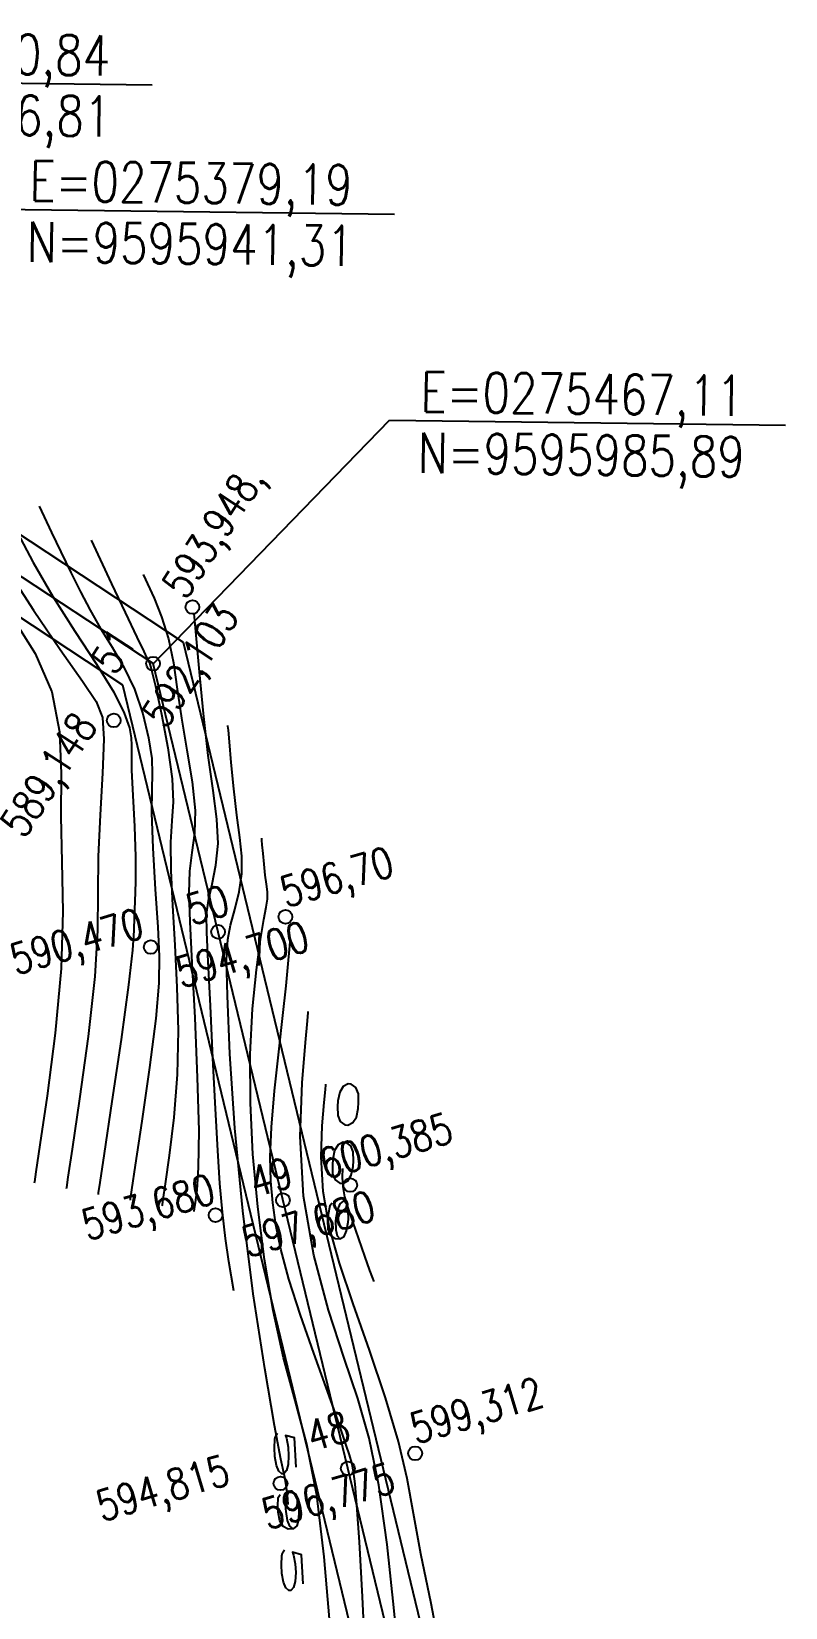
# Model space of a CAD drawing. Header units: millimetres. Extents: x 276147 to 291056, y 9594849 to 9609891.
# Drawn here: x 283682.9 to 283737.5, y 9603504.8 to 9603619.1 of the extents above; entities that cross this region are included whole.
import ezdxf
from ezdxf.enums import TextEntityAlignment as Align

# ---------------------------------------------------------------- set-up
doc = ezdxf.new("R2010")
doc.units = ezdxf.units.MM
doc.header["$LTSCALE"] = 10
doc.linetypes.add('CONTINUO', pattern=[0])
for name, color, linetype in [('Curvas mestras', 30, 'Continuous'), ('Curvas simples', 9, 'Continuous'), ('Curvas texto', 2, 'Continuous'), ('LINHA02', 8, 'Continuous'), ('TEXTO-PAPEL', 7, 'Continuous'), ('TEXTO02', 3, 'Continuous'), ('Top_malha_coord', 8, 'Continuous')]:
    doc.layers.add(name, color=color, linetype=linetype)
doc.styles.add('ROMANS', font='romans.shx', dxfattribs={"width": 0.8, "height": 4})
doc.styles.add('SIMPLEX', font='simplex', dxfattribs={"height": 0.2})

# ---------------------------------------------------------------- blocks, each defined once
blk = doc.blocks.new('Curvas')
at = {"layer": 'Curvas mestras', "linetype": 'CONTINUO'}
for points in [[(275396.742528, 9595928.836169, 590), (275397.921386, 9595926.631623, 590), (275399.345491, 9595924.171634, 590), (275400.941698, 9595921.643608, 590), (275402.492977, 9595919.256308, 590), (275403.746324, 9595917.22384, 590), (275404.516423, 9595915.705635, 590), (275404.8887, 9595914.642446, 590), (275405.016267, 9595913.920353, 590), (275405.036796, 9595913.385598, 590), (275405.026192, 9595912.725058, 590), (275405.044923, 9595911.585775, 590), (275405.132802, 9595909.745916, 590), (275405.247045, 9595907.508161, 590), (275405.324214, 9595905.306317, 590), (275405.320124, 9595903.488651, 590), (275405.267593, 9595902.061251, 590), (275405.21869, 9595900.944666, 590), (275405.196164, 9595899.961522, 590), (275405.105488, 9595898.542761, 590), (275404.822814, 9595896.021407, 590), (275404.279033, 9595892.050127, 590), (275403.62399, 9595887.56017, 590), (275403.062271, 9595883.80243, 590), (275402.747813, 9595881.709145, 590), (275402.631959, 9595880.937936, 590), (275402.615409, 9595880.827763, 590)], [(275416.386714, 9595858.352425, 595), (275416.329692, 9595859.056026, 595), (275416.245036, 9595859.752579, 595), (275416.113722, 9595860.432338, 595), (275415.862046, 9595861.646359, 595), (275415.402631, 9595864.085896, 595), (275414.692295, 9595868.218906, 595), (275413.864614, 9595873.620137, 595), (275413.097356, 9595879.641038, 595), (275412.532958, 9595885.643416, 595), (275412.172532, 9595891.030505, 595), (275411.981858, 9595895.215896, 595), (275411.931621, 9595897.82268, 595), (275412.012115, 9595899.31194, 595), (275412.218536, 9595900.354256, 595), (275412.527229, 9595901.492603, 595), (275412.839134, 9595902.759525, 595), (275413.036338, 9595904.059962, 595), (275413.034304, 9595905.339761, 595), (275412.882002, 9595906.708409, 595), (275412.661774, 9595908.316303, 595), (275412.445239, 9595910.223386, 595), (275412.261108, 9595912.127773, 595), (275412.127363, 9595913.637127, 595), (275412.055194, 9595914.468242, 595), (275412.028605, 9595914.774442, 595), (275412.024807, 9595914.818185, 595)], [(275420.324285, 9595882.703123, 600), (275420.303371, 9595882.075384, 600), (275420.34003, 9595881.377942, 600), (275420.468586, 9595880.665053, 600), (275420.700408, 9595879.861546, 600), (275421.041125, 9595878.859892, 600), (275421.478534, 9595877.617003, 600), (275421.929089, 9595876.347562, 600), (275422.291413, 9595875.330692, 600), (275422.491557, 9595874.769458, 600), (275422.565295, 9595874.562688, 600), (275422.575829, 9595874.533149, 600)]]:
    blk.add_polyline3d(points, dxfattribs=at)
at = {"layer": 'Curvas simples', "linetype": 'CONTINUO'}
for points in [[(275396.46393, 9595922.581004, 588), (275398.047782, 9595920.032506, 588), (275399.257791, 9595917.249253, 588), (275399.82068, 9595914.346582, 588), (275399.933446, 9595911.339733, 588), (275399.910657, 9595908.218923, 588), (275399.98382, 9595904.942386, 588), (275400.052209, 9595901.340408, 588), (275399.932043, 9595897.211291, 588), (275399.506303, 9595892.530281, 588), (275398.925028, 9595887.9804, 588), (275398.40502, 9595884.421612, 588), (275398.111501, 9595882.467717, 588), (275398.003362, 9595881.747862, 588), (275397.987914, 9595881.645025, 588)], [(275396.046697, 9595926.093188, 589), (275397.9425, 9595923.16544, 589), (275399.87663, 9595920.325195, 589), (275401.47954, 9595918.033434, 589), (275402.471593, 9595916.556989, 589), (275402.932771, 9595915.386107, 589), (275403.032962, 9595913.816885, 589), (275402.933219, 9595911.35458, 589), (275402.759258, 9595908.341086, 589), (275402.627959, 9595905.327454, 589), (275402.608743, 9595902.67289, 589), (275402.581193, 9595899.969201, 589), (275402.377429, 9595896.616349, 589), (275401.892668, 9595892.290204, 589), (275401.274509, 9595887.770285, 589), (275400.733646, 9595884.112021, 589), (275400.429657, 9595882.088431, 589), (275400.317661, 9595881.342899, 589), (275400.301661, 9595881.236394, 589)], [(275398.343996, 9595930.72364, 591), (275399.246294, 9595928.81344, 591), (275399.913279, 9595927.411916, 591), (275400.635135, 9595925.914268, 591), (275401.334035, 9595924.502825, 591), (275402.036601, 9595923.16801, 591), (275402.795567, 9595921.852264, 591), (275403.638674, 9595920.497931, 591), (275404.493701, 9595919.046936, 591), (275405.263437, 9595917.441103, 591), (275405.865948, 9595915.67122, 591), (275406.280422, 9595913.923933, 591), (275406.501323, 9595912.434853, 591), (275406.543099, 9595911.313936, 591), (275406.500126, 9595910.168527, 591), (275406.486759, 9595908.480315, 591), (275406.586588, 9595905.924632, 591), (275406.760128, 9595902.951385, 591), (275406.937126, 9595900.20412, 591), (275407.047694, 9595898.098057, 591), (275407.023405, 9595896.135092, 591), (275406.796194, 9595893.588789, 591), (275406.33843, 9595890.019976, 591), (275405.784213, 9595886.138511, 591), (275405.308076, 9595882.941517, 591), (275405.041429, 9595881.166505, 591), (275404.943191, 9595880.512553, 591), (275404.929156, 9595880.419132, 591)], [(275402.111636, 9595928.240044, 592), (275403.595999, 9595925.094986, 592), (275404.576385, 9595923.018745, 592), (275405.424179, 9595921.225333, 592), (275405.925542, 9595920.169482, 592), (275406.151816, 9595919.704396, 592), (275406.245642, 9595919.532895, 592), (275406.335649, 9595919.352254, 592), (275406.494425, 9595918.837564, 592), (275406.780549, 9595917.658366, 592), (275407.215473, 9595915.636804, 592), (275407.672143, 9595913.205419, 592), (275407.986378, 9595910.949352, 592), (275408.046879, 9595909.279066, 592), (275407.953866, 9595907.90632, 592), (275407.860444, 9595906.368199, 592), (275407.885209, 9595904.304537, 592), (275408.008732, 9595901.766175, 592), (275408.17708, 9595898.906706, 592), (275408.334068, 9595895.864497, 592), (275408.414519, 9595892.717024, 592), (275408.351004, 9595889.526535, 592), (275408.107875, 9595886.4024, 592), (275407.776603, 9595883.642466, 592), (275407.480436, 9595881.591697, 592), (275407.313284, 9595880.479003, 592), (275407.251702, 9595880.069063, 592), (275407.242904, 9595880.0105, 592)], [(275405.879277, 9595925.756449, 593), (275406.675768, 9595924.040671, 593), (275407.217024, 9595922.697155, 593), (275407.716103, 9595921.10589, 593), (275408.074912, 9595919.363571, 593), (275408.355623, 9595917.456898, 593), (275408.660475, 9595915.345071, 593), (275409.050841, 9595913.035021, 593), (275409.424633, 9595910.72459, 593), (275409.638897, 9595908.659352, 593), (275409.600277, 9595907.005825, 593), (275409.413809, 9595905.614317, 593), (275409.234129, 9595904.256084, 593), (275409.18383, 9595902.684442, 593), (275409.257337, 9595900.580966, 593), (275409.417033, 9595897.609291, 593), (275409.620441, 9595893.630937, 593), (275409.805632, 9595889.298956, 593), (275409.905813, 9595885.46428, 593), (275409.877321, 9595882.784824, 593), (275409.768993, 9595881.14642, 593), (275409.652795, 9595880.241877, 593), (275409.585139, 9595879.791501, 593), (275409.560213, 9595879.625573, 593), (275409.556652, 9595879.601869, 593)], [(275412.456238, 9595873.843401, 594), (275412.101754, 9595875.979199, 594), (275411.85617, 9595877.628548, 594), (275411.620403, 9595879.542323, 594), (275411.435996, 9595881.614715, 594), (275411.283038, 9595884.025145, 594), (275411.126255, 9595887.02434, 594), (275410.941772, 9595890.701793, 594), (275410.751308, 9595894.502036, 594), (275410.587982, 9595897.708367, 594), (275410.485495, 9595899.809532, 594), (275410.479895, 9595901.116069, 594), (275410.607814, 9595902.143968, 594), (275410.874464, 9595903.318893, 594), (275411.159372, 9595904.705213, 594), (275411.310645, 9595906.276973, 594), (275411.218838, 9595908.038065, 594), (275410.944312, 9595910.111764, 594), (275410.589877, 9595912.651188, 594), (275410.245968, 9595915.680083, 594), (275409.953524, 9595918.704698, 594), (275409.741106, 9595921.101907, 594), (275409.626484, 9595922.421913, 594), (275409.584255, 9595922.908231, 594), (275409.578222, 9595922.977705, 594)], [(275419.374359, 9595850.068238, 596), (275419.009109, 9595854.575087, 596), (275418.466853, 9595859.036792, 596), (275417.736498, 9595862.73197, 596), (275416.899752, 9595865.895584, 596), (275416.061525, 9595869.001682, 596), (275415.311792, 9595872.421161, 596), (275414.680782, 9595876.112294, 596), (275414.18379, 9595879.930203, 596), (275413.835898, 9595883.741409, 596), (275413.651326, 9595887.45804, 596), (275413.644082, 9595891.003626, 596), (275413.811726, 9595894.281971, 596), (275414.086036, 9595897.117977, 596), (275414.382343, 9595899.31682, 596), (275414.62825, 9595900.760961, 596), (275414.80045, 9595901.641997, 596), (275414.887904, 9595902.228808, 596), (275414.887067, 9595902.755784, 596), (275414.824354, 9595903.319345, 596), (275414.733672, 9595903.981419, 596), (275414.64451, 9595904.766688, 596), (275414.568691, 9595905.550848, 596), (275414.51362, 9595906.172346, 596), (275414.483903, 9595906.51457, 596), (275414.472955, 9595906.640652, 596), (275414.471391, 9595906.658664, 596)], [(275421.990814, 9595847.124097, 597), (275421.78138, 9595851.662954, 597), (275421.550275, 9595855.643765, 597), (275421.37301, 9595858.307744, 597), (275421.240877, 9595859.862101, 597), (275421.12411, 9595860.755547, 597), (275420.994025, 9595861.38843, 597), (275420.826245, 9595861.967643, 597), (275420.597472, 9595862.651713, 597), (275420.278187, 9595863.596264, 597), (275419.813982, 9595864.945289, 597), (275419.144227, 9595866.839876, 597), (275418.250395, 9595869.328306, 597), (275417.282373, 9595872.087621, 597), (275416.432154, 9595874.702059, 597), (275415.845876, 9595876.855887, 597), (275415.486273, 9595878.633511, 597), (275415.270225, 9595880.219368, 597), (275415.13399, 9595881.799595, 597), (275415.091335, 9595883.567117, 597), (275415.175402, 9595885.716557, 597), (275415.400249, 9595888.346541, 597), (275415.703588, 9595891.171708, 597), (275416.004046, 9595893.810699, 597), (275416.235797, 9595895.948218, 597), (275416.39521, 9595897.533217, 597), (275416.494203, 9595898.580708, 597), (275416.545401, 9595899.132229, 597), (275416.564263, 9595899.335422, 597), (275416.566958, 9595899.364449, 597)], [(275422.612758, 9595831.869865, 598), (275423.451675, 9595835.482127, 598), (275423.994585, 9595837.978383, 598), (275424.441246, 9595840.362584, 598), (275424.654491, 9595842.268995, 598), (275424.636744, 9595844.212996, 598), (275424.425326, 9595846.930248, 598), (275424.055671, 9595850.885789, 598), (275423.555656, 9595855.462169, 598), (275422.951268, 9595859.771313, 598), (275422.256855, 9595863.175379, 598), (275421.440195, 9595866.037449, 598), (275420.457427, 9595868.970837, 598), (275419.317265, 9595872.454422, 598), (275418.238733, 9595876.429345, 598), (275417.493433, 9595880.702317, 598), (275417.266337, 9595885.022835, 598), (275417.395897, 9595888.911556, 598), (275417.633934, 9595891.83193, 598), (275417.781395, 9595893.420435, 598), (275417.835723, 9595894.005674, 598), (275417.843484, 9595894.08928, 598)], [(275427.479442, 9595847.364352, 599), (275426.751737, 9595851.185518, 599), (275426.005026, 9595854.788568, 599), (275425.473238, 9595857.700534, 599), (275425.013409, 9595860.238064, 599), (275424.388348, 9595862.915212, 599), (275423.433495, 9595866.097011, 599), (275422.27481, 9595869.552417, 599), (275421.110884, 9595872.901363, 599), (275420.115979, 9595875.857539, 599), (275419.367052, 9595878.509644, 599), (275418.916732, 9595881.04013, 599), (275418.784854, 9595883.549109, 599), (275418.860091, 9595885.80734, 599), (275418.998322, 9595887.503238, 599), (275419.083955, 9595888.425703, 599), (275419.115504, 9595888.765559, 599), (275419.120011, 9595888.81411, 599)]]:
    blk.add_polyline3d(points, dxfattribs=at)
at = {"layer": 'Curvas texto', "style": 'SIMPLEX', "width": 3.299405}
for s, rotation, p, p2 in [('600', 85.05935969, (275420.559608, 9595876.716943, 600), (275421.655641, 9595889.395935, 600)), ('595', 273.44119004, (275415.286191, 9595864.159087, 595), (275416.050073, 9595851.455756, 595))]:
    blk.add_text(s, height=1.5, rotation=rotation, dxfattribs=at).set_placement(p, p2, align=Align.FIT)
blk = doc.blocks.new('est 1')
at = {"layer": 'LINHA02'}
for p, q in [((268000.2, 9592740.2), (268028.91, 9592739.84)), ((268017.77, 9592730.82), (268046.48, 9592730.46)), ((268028.98, 9592697.88), (268046.1, 9592715.53)), ((268046.1, 9592715.53), (268074.81, 9592715.18))]:
    blk.add_line(p, q, dxfattribs=at)
at = {"layer": 'TEXTO-PAPEL', "color": 7, "linetype": 'Continuous'}
for p, q in [((268028.98, 9592697.89), (267978.88, 9592730.9)), ((268061.91, 9592561.81), (268028.98, 9592697.89))]:
    blk.add_line(p, q, dxfattribs=at)
for centre in [(268031.83, 9592701.99), (268028.98, 9592697.89), (268026.13, 9592693.78), (268038.57, 9592679.54), (268033.69, 9592678.45), (268028.81, 9592677.35), (268043.27, 9592660.1), (268038.39, 9592659.01), (268033.51, 9592657.92), (268047.97, 9592640.66), (268043.09, 9592639.57), (268038.21, 9592638.48)]:
    blk.add_circle(centre, 0.5, dxfattribs=at)
at = {"layer": 'Top_malha_coord', "color": 6}
for p, q in [((268031.18, 9592699.43), (267980.59, 9592732.77)), ((268026.78, 9592696.34), (267977.18, 9592729.03)), ((268064.34, 9592562.4), (268031.18, 9592699.43)), ((268059.48, 9592561.22), (268026.78, 9592696.34))]:
    blk.add_line(p, q, dxfattribs=at)
blk.add_blockref('Curvas', (-7377.62, -3221.41), dxfattribs=at)
at = {"style": 'ROMANS', "width": 0.8}
for s, p in [('E=0275370,84', (268002.49, 9592743.71)), ('N=9595946,81', (268002.28, 9592739.3)), ('E=0275379,19', (268020.06, 9592734.33)), ('N=9595941,31', (268019.85, 9592729.92)), ('E=0275467,11', (268048.39, 9592719.04)), ('N=9595985,89', (268048.18, 9592714.63))]:
    blk.add_text(s, height=2.9046, rotation=359.2617, dxfattribs=at).set_placement(p, align=Align.TOP_LEFT)
at = {"layer": 'TEXTO02', "style": 'ROMANS', "width": 0.8}
for s, rotation, p in [('593,948,', 56.7588, (268029.51, 9592703.65)), ('592,103', 56.7588, (268028.06, 9592694.28)), ('51', 56.7588, (268024.38, 9592698.17)), ('589,148', 56.7588, (268017.79, 9592686.34)), ('596,70', 16.4584, (268037.98, 9592682.32)), ('50', 16.4584, (268031.15, 9592681.03)), ('590,470', 16.4584, (268018.41, 9592677.43)), ('594,700', 16.4584, (268030.4, 9592676.49)), ('600,385', 16.4584, (268040.82, 9592662.6)), ('49', 16.4584, (268035.76, 9592661.31)), ('593,680', 16.4584, (268023.59, 9592658.18)), ('597,680', 16.4584, (268035.2, 9592656.96)), ('599,312', 16.4584, (268047.39, 9592643.44)), ('48', 16.4584, (268039.9, 9592642.9)), ('594,815', 16.4584, (268024.65, 9592637.81)), ('596,775', 16.4584, (268036.64, 9592637.24))]:
    blk.add_text(s, height=2.207, rotation=rotation, dxfattribs=at).set_placement(p, align=Align.TOP_LEFT)

msp = doc.modelspace()

# ---------------------------------------------------------------- block references
at = {"layer": 'Top_malha_coord', "color": 7}
msp.add_blockref('est 1', (15662.71, 10875.35), dxfattribs=at)

doc.saveas('drawing.dxf')
